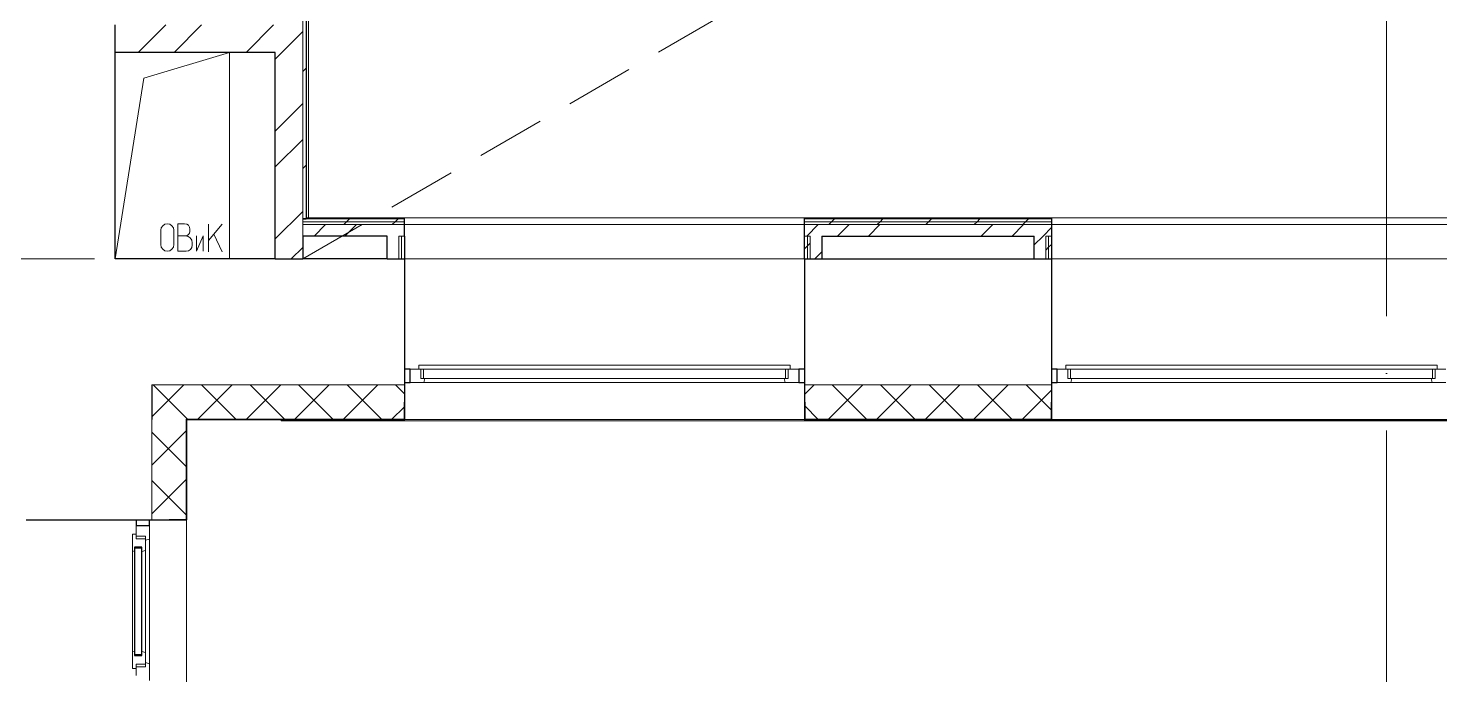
# Model space of a CAD drawing. Header units: millimetres. Extents: x -88595 to 880822, y -1054509 to -148035.
# Drawn here: x 421123 to 427297, y -249069 to -246244 of the extents above; entities that cross this region are included whole.
import ezdxf

# ---------------------------------------------------------------- set-up
doc = ezdxf.new("R2010")
doc.units = ezdxf.units.MM
doc.linetypes.add('ADSK_Линия сетки', pattern=[25, 20, -2.5, 0, -2.5])
doc.linetypes.add('ADSK_Сверху', pattern=[4.5, 3, -1.5])
for name, color, linetype, lineweight in [('_ Окна', 7, 'Continuous', 30), ('Линии', 7, 'Continuous', 9), ('Оборудование', 7, 'Continuous', 18), ('Ограждение', 7, 'Continuous', 9), ('Окна', 7, 'Continuous', 9), ('Оси', 7, 'Continuous', 9), ('Перекрытие', 7, 'Continuous', 18), ('Стены', 7, 'Continuous', 18), ('Стены внутренние', 7, 'Continuous', 18), ('Стены наружные', 7, 'Continuous', 18), ('Стены штриховка', 7, 'Continuous', 9)]:
    doc.layers.add(name, color=color, linetype=linetype, lineweight=lineweight)

# ---------------------------------------------------------------- blocks, each defined once
blk = doc.blocks.new('3 этаж')
at = {"lineweight": 18}
for p, q in [((433583, 679236.2), (433583, 679298.8)), ((433640.4, 679236.2), (433640.4, 679298.8)), ((433687.2, 679327.5), (433657.2, 679327.5)), ((433657.2, 679327.5), (433657.2, 679207.5)), ((433710.5, 679294.2), (433710.5, 679304.2)), ((433851.4, 679325.5), (433791.4, 679254)), ((433791.4, 679205.5), (433791.4, 679325.5)), ((433851.4, 679205.5), (433815.4, 679282.6)), ((433690.5, 679274.2), (433657.2, 679274.2)), ((433720.5, 679234.2), (433720.5, 679244.2)), ((433739.6, 679207.5), (433768.3, 679274.2)), ((433739.6, 679207.5), (433739.6, 679274.2)), ((433768.3, 679207.5), (433768.3, 679274.2)), ((433657.2, 679207.5), (433693.9, 679207.5))]:
    blk.add_line(p, q, dxfattribs=at)
for centre, radius, start, end in [((433611.7, 679298.8), 28.7, 0, 180), ((433687.2, 679304.2), 23.3, 0, 90), ((433690.5, 679294.2), 20, 270, 0), ((433611.7, 679236.2), 28.7, 180, 0), ((433690.5, 679244.2), 30, 0, 90), ((433693.9, 679234.2), 26.7, 270, 0)]:
    blk.add_arc(centre, radius, start, end, dxfattribs=at)
at = {"layer": '_ Окна'}
for p, q in [((434673.9, 678691.9), (434648.9, 678691.9)), ((434673.9, 678633.9), (434673.9, 678691.9)), ((436398.9, 678691.9), (436373.9, 678691.9)), ((436373.9, 678691.9), (436373.9, 678633.9)), ((437503.9, 678691.9), (437478.9, 678691.9)), ((437503.9, 678633.9), (437503.9, 678691.9)), ((434648.9, 678633.9), (434673.9, 678633.9)), ((436373.9, 678633.9), (436398.9, 678633.9)), ((437478.9, 678633.9), (437503.9, 678633.9)), ((433475.9, 678033.9), (433475.9, 678008.9)), ((433475.9, 678008.9), (433533.9, 678008.9)), ((433533.9, 678008.9), (433533.9, 678033.9)), ((433499.9, 677913.9), (433467.9, 677913.9)), ((433467.9, 677913.9), (433467.9, 677910.9)), ((433499.9, 677910.9), (433467.9, 677910.9)), ((433467.9, 677910.9), (433467.9, 677443.9)), ((433467.9, 677910.9), (433499.9, 677910.9)), ((433499.9, 677910.9), (433499.9, 677913.9)), ((433499.9, 677443.9), (433499.9, 677910.9)), ((433467.9, 677443.9), (433499.9, 677443.9)), ((433499.9, 677443.9), (433467.9, 677443.9)), ((433467.9, 677443.9), (433467.9, 677440.9)), ((433467.9, 677440.9), (433499.9, 677440.9)), ((433499.9, 677440.9), (433499.9, 677443.9))]:
    blk.add_line(p, q, dxfattribs=at)
at = {"layer": '_ Окна', "lineweight": 18}
for p, q in [((434711.9, 678691.9), (434673.9, 678691.9)), ((434673.9, 678691.9), (434673.9, 678633.9)), ((434719.9, 678650.9), (434719.9, 678691.9)), ((436327.9, 678691.9), (436327.9, 678650.9)), ((436373.9, 678691.9), (436335.9, 678691.9)), ((436373.9, 678633.9), (436373.9, 678691.9)), ((437541.9, 678691.9), (437503.9, 678691.9)), ((437503.9, 678691.9), (437503.9, 678633.9)), ((437549.9, 678650.9), (437549.9, 678691.9)), ((439157.9, 678691.9), (439157.9, 678650.9)), ((439203.9, 678691.9), (439165.9, 678691.9)), ((434673.9, 678633.9), (434733.3, 678633.9)), ((434731.9, 678650.9), (434719.9, 678650.9)), ((434733.3, 678633.9), (434737.9, 678650.9)), ((436309.9, 678650.9), (436314.5, 678633.9)), ((436314.5, 678633.9), (436373.9, 678633.9)), ((436327.9, 678650.9), (436315.9, 678650.9)), ((437503.9, 678633.9), (437563.3, 678633.9)), ((437561.9, 678650.9), (437549.9, 678650.9)), ((437563.3, 678633.9), (437567.9, 678650.9)), ((439139.9, 678650.9), (439144.5, 678633.9)), ((439144.5, 678633.9), (439203.9, 678633.9)), ((439157.9, 678650.9), (439145.9, 678650.9)), ((433533.9, 678008.9), (433475.9, 678008.9)), ((433475.9, 678008.9), (433475.9, 677970.9)), ((433533.9, 677949.4), (433533.9, 678008.9)), ((433475.9, 677970.9), (433458.9, 677970.9)), ((433458.9, 677970.9), (433458.9, 677914.9)), ((433475.9, 677950.9), (433475.9, 677970.9)), ((433475.9, 677962.9), (433516.9, 677962.9)), ((433516.9, 677950.9), (433475.9, 677950.9)), ((433516.9, 677962.9), (433516.9, 677950.9)), ((433516.9, 677900.4), (433516.9, 677950.9)), ((433516.9, 677944.9), (433533.9, 677949.4)), ((433458.9, 677914.9), (433459.9, 677913.9)), ((433459.9, 677913.9), (433458.9, 677912.9)), ((433458.9, 677912.9), (433458.9, 677898.3)), ((433458.9, 677898.3), (433467.9, 677895.9)), ((433467.9, 677895.9), (433467.9, 677913.9)), ((433467.9, 677913.9), (433499.9, 677913.9)), ((433499.9, 677913.9), (433499.9, 677895.9)), ((433499.9, 677895.9), (433516.9, 677900.4)), ((433467.9, 677458.9), (433458.9, 677456.4)), ((433458.9, 677456.4), (433458.9, 677441.9)), ((433458.9, 677441.9), (433459.9, 677440.9)), ((433459.9, 677440.9), (433458.9, 677439.9)), ((433458.9, 677439.9), (433458.9, 677383.9)), ((433467.9, 677440.9), (433467.9, 677458.9)), ((433499.9, 677440.9), (433467.9, 677440.9)), ((433516.9, 677454.3), (433499.9, 677458.9)), ((433499.9, 677458.9), (433499.9, 677440.9)), ((433516.9, 677403.9), (433516.9, 677454.3)), ((433458.9, 677383.9), (433475.9, 677383.9)), ((433475.9, 677403.9), (433516.9, 677403.9)), ((433475.9, 677383.9), (433475.9, 677403.9)), ((433516.9, 677391.9), (433475.9, 677391.9)), ((433475.9, 677383.9), (433475.9, 677353.9)), ((433533.9, 677405.3), (433516.9, 677409.9)), ((433516.9, 677403.9), (433516.9, 677391.9)), ((433533.9, 677332.4), (433533.9, 677405.3))]:
    blk.add_line(p, q, dxfattribs=at)
at = {"layer": 'Линии', "linetype": 'ADSK_Сверху', "ltscale": 100}
blk.add_line((434203.9, 679173.9), (453848.9, 690573.9), dxfattribs=at)
at = {"layer": 'Линии', "lineweight": 18, "ltscale": 100}
for p, q in [((433883.5, 680076.2), (433508.8, 679963.4)), ((433883.5, 680076.2), (433883.5, 679173.9)), ((433383.9, 679173.9), (433508.8, 679963.4))]:
    blk.add_line(p, q, dxfattribs=at)
at = {"layer": 'Ограждение'}
blk.add_line((434228.9, 679353.7), (434228.9, 681623.9), dxfattribs=at)
at = {"layer": 'Окна'}
for p, q in [((434711.9, 678708.9), (436335.9, 678708.9)), ((434711.9, 678691.9), (434711.9, 678708.9)), ((436335.9, 678691.9), (434711.9, 678691.9)), ((434731.9, 678650.9), (434731.9, 678691.9)), ((436315.9, 678691.9), (436315.9, 678650.9)), ((436335.9, 678708.9), (436335.9, 678691.9)), ((437541.9, 678708.9), (439165.9, 678708.9)), ((437541.9, 678691.9), (437541.9, 678708.9)), ((439165.9, 678691.9), (437541.9, 678691.9)), ((437561.9, 678650.9), (437561.9, 678691.9)), ((439145.9, 678691.9), (439145.9, 678650.9)), ((439165.9, 678708.9), (439165.9, 678691.9)), ((436315.9, 678650.9), (434731.9, 678650.9)), ((434733.3, 678633.9), (436314.5, 678633.9)), ((439145.9, 678650.9), (437561.9, 678650.9)), ((437563.3, 678633.9), (439144.5, 678633.9)), ((433533.9, 677405.3), (433533.9, 677949.4)), ((433458.9, 677914.9), (433458.9, 677912.9)), ((433458.9, 677898.3), (433458.9, 677456.4)), ((433516.9, 677454.3), (433516.9, 677900.4)), ((433458.9, 677441.9), (433458.9, 677439.9))]:
    blk.add_line(p, q, dxfattribs=at)
at = {"layer": 'Оси', "linetype": 'ADSK_Линия сетки', "ltscale": 100}
for p, q in [((438943.9, 695924.5), (438943.9, 631217.7)), ((460793.9, 679173.9), (389071.6, 679173.9))]:
    blk.add_line(p, q, dxfattribs=at)
at = {"layer": 'Перекрытие', "color": 49, "true_color": 0x464646}
blk.add_line((433883.5, 680076.2), (433883.5, 679173.9), dxfattribs=at)
at = {"layer": 'Стены'}
blk.add_line((436398.9, 679173.9), (434648.9, 679173.9), dxfattribs=at)
at = {"layer": 'Стены внутренние', "lineweight": 30}
for p, q in [((433383.9, 679173.9), (433383.9, 680076.2)), ((434083.9, 679173.9), (433383.9, 679173.9)), ((434573.9, 679173.9), (434203.9, 679173.9)), ((434648.9, 679173.9), (434648.9, 678623.9)), ((436398.9, 679173.9), (436398.9, 678623.9)), ((436473.9, 679173.9), (437403.9, 679173.9)), ((437478.9, 679173.9), (437478.9, 678623.9)), ((433543.9, 678623.9), (433543.9, 678623.9)), ((433543.9, 678623.9), (433543.9, 678471.9)), ((434648.9, 678623.9), (434648.9, 678471.9)), ((436398.9, 678623.9), (436398.9, 678471.9)), ((437478.9, 678623.9), (437478.9, 678471.9)), ((433695.9, 678471.9), (434648.9, 678471.9)), ((433695.9, 678471.9), (433695.9, 678033.9)), ((436398.9, 678471.9), (437478.9, 678471.9)), ((432993.9, 678033.9), (433695.9, 678033.9))]:
    blk.add_line(p, q, dxfattribs=at)
at = {"layer": 'Стены внутренние'}
for p, q in [((434648.9, 679173.9), (434648.9, 679173.9)), ((437478.9, 679173.9), (439228.9, 679173.9)), ((433543.9, 678623.9), (434648.9, 678623.9)), ((434648.9, 678623.9), (433543.9, 678623.9)), ((436398.9, 678623.9), (437478.9, 678623.9)), ((437478.9, 678623.9), (436398.9, 678623.9)), ((433543.9, 678033.9), (433543.9, 678471.9)), ((436398.9, 678471.9), (434648.9, 678471.9)), ((439228.9, 678471.9), (437478.9, 678471.9)), ((433695.9, 678033.9), (433695.9, 676703.9))]:
    blk.add_line(p, q, dxfattribs=at)
at = {"layer": 'Стены внутренние', "linetype": 'Continuous', "lineweight": 9}
for p, q in [((433543.9, 678484.2), (433683.5, 678623.9)), ((433699.4, 678473.9), (433549.4, 678623.9)), ((433745.7, 678473.9), (433895.7, 678623.9)), ((433911.5, 678473.9), (433761.5, 678623.9)), ((433957.8, 678473.9), (434107.8, 678623.9)), ((434123.6, 678473.9), (433973.6, 678623.9)), ((434169.9, 678473.9), (434319.9, 678623.9)), ((434335.8, 678473.9), (434185.8, 678623.9)), ((434382.1, 678473.9), (434532.1, 678623.9)), ((434547.9, 678473.9), (434397.9, 678623.9)), ((434648.9, 678585), (434610, 678623.9)), ((436398.9, 678581.5), (436441.3, 678623.9)), ((436503.4, 678473.9), (436653.4, 678623.9)), ((436669.2, 678473.9), (436519.2, 678623.9)), ((436715.5, 678473.9), (436865.5, 678623.9)), ((436881.3, 678473.9), (436731.3, 678623.9)), ((436927.7, 678473.9), (437077.7, 678623.9)), ((437093.5, 678473.9), (436943.5, 678623.9)), ((437139.8, 678473.9), (437289.8, 678623.9)), ((437305.6, 678473.9), (437155.6, 678623.9)), ((437351.9, 678473.9), (437478.9, 678600.8)), ((437476.9, 678514.7), (437367.7, 678623.9)), ((434363.7, 678473.9), (434362.5, 678471.9)), ((434572.9, 678471.9), (434571.7, 678473.9)), ((434594.2, 678473.9), (434646.9, 678526.6)), ((436457.1, 678473.9), (436400.9, 678530)), ((437036.5, 678471.9), (437035.4, 678473.9)), ((437179.3, 678473.9), (437178.4, 678472.3)), ((433543.9, 678272.1), (433693.9, 678422.1)), ((433693.9, 678267.2), (433543.9, 678417.2)), ((433543.9, 678060), (433693.9, 678210)), ((433693.9, 678055.1), (433543.9, 678205.1))]:
    blk.add_line(p, q, dxfattribs=at)
at = {"layer": 'Стены наружные', "lineweight": 30}
for p, q in [((434218.9, 681613.9), (434218.9, 679353.9)), ((433383.9, 680076.2), (433383.9, 680196.2)), ((434083.9, 680076.2), (433383.9, 680076.2)), ((434083.9, 679173.9), (434083.9, 680076.2)), ((434218.9, 679348.9), (434203.9, 679348.9)), ((434203.9, 679348.9), (434218.9, 679348.9)), ((434218.9, 679353.9), (434648.9, 679353.9)), ((434648.9, 679273.9), (434648.9, 679353.9)), ((436398.9, 679353.9), (437478.9, 679353.9)), ((436398.9, 679273.9), (436398.9, 679353.9)), ((437478.9, 679353.9), (437478.9, 679173.9)), ((434573.9, 679273.9), (434203.9, 679273.9)), ((434203.9, 679273.9), (434203.9, 679173.9)), ((434573.9, 679173.9), (434573.9, 679273.9)), ((434648.9, 679273.9), (434648.9, 679173.9)), ((436398.9, 679173.9), (436398.9, 679273.9)), ((436473.9, 679273.9), (437403.9, 679273.9)), ((436473.9, 679273.9), (436473.9, 679173.9)), ((437403.9, 679173.9), (437403.9, 679273.9)), ((434083.9, 679173.9), (434203.9, 679173.9)), ((434573.9, 679173.9), (434648.9, 679173.9)), ((436398.9, 679173.9), (436473.9, 679173.9)), ((437403.9, 679173.9), (437478.9, 679173.9))]:
    blk.add_line(p, q, dxfattribs=at)
at = {"layer": 'Стены наружные', "linetype": 'Continuous', "lineweight": 9}
for p, q in [((433484.4, 680076.2), (433604.4, 680196.2)), ((433641.6, 680076.2), (433761.6, 680196.2)), ((433955.9, 680076.2), (434075.9, 680196.2)), ((434083.9, 680047), (434203.9, 680167)), ((434203.9, 679992.7), (434218.9, 680007.7)), ((434083.9, 679732.7), (434203.9, 679852.7)), ((434083.9, 679575.6), (434203.9, 679695.6)), ((434203.9, 679568.5), (434218.9, 679583.5)), ((434083.9, 679261.3), (434203.9, 679381.3)), ((434396, 679336.4), (434408.5, 679348.9)), ((434408.5, 679348.9), (434413.5, 679353.9)), ((434608.2, 679336.4), (434620.7, 679348.9)), ((436517.4, 679336.4), (436529.9, 679348.9)), ((436529.9, 679348.9), (436534.9, 679353.9)), ((436729.5, 679336.4), (436742, 679348.9)), ((436941.6, 679336.4), (436954.1, 679348.9)), ((436954.1, 679348.9), (436959.1, 679353.9)), ((437153.8, 679336.4), (437166.3, 679348.9)), ((437365.9, 679336.4), (437378.4, 679348.9)), ((437378.4, 679348.9), (437383.4, 679353.9)), ((434253.6, 679273.9), (434303.6, 679323.9)), ((434383.5, 679323.9), (434396, 679336.4)), ((434388.6, 679273.9), (434438.6, 679323.9)), ((434595.7, 679323.9), (434608.2, 679336.4)), ((436408.7, 679273.9), (436458.7, 679323.9)), ((436504.9, 679323.9), (436517.4, 679336.4)), ((436543.6, 679273.9), (436593.6, 679323.9)), ((436678.5, 679273.9), (436728.5, 679323.9)), ((436717, 679323.9), (436729.5, 679336.4)), ((436929.1, 679323.9), (436941.6, 679336.4)), ((437141.3, 679323.9), (437153.8, 679336.4)), ((437172, 679273.9), (437222, 679323.9)), ((437306.9, 679273.9), (437356.9, 679323.9)), ((437353.4, 679323.9), (437365.9, 679336.4)), ((437441.9, 679273.9), (437478.9, 679310.9)), ((434153.6, 679173.9), (434203.9, 679224.1)), ((436398.9, 679217.9), (436411.4, 679230.4)), ((436411.4, 679230.4), (436423.9, 679242.9)), ((437403.9, 679235.9), (437441.9, 679273.9)), ((437453.9, 679212.2), (437466.4, 679224.7)), ((437466.4, 679224.7), (437478.9, 679237.2)), ((436443.6, 679173.9), (436473.9, 679204.2))]:
    blk.add_line(p, q, dxfattribs=at)
at = {"layer": 'Стены наружные'}
for p, q in [((434648.9, 679353.9), (436398.9, 679353.9)), ((437478.9, 679353.9), (439228.9, 679353.9)), ((434648.9, 679323.9), (436398.9, 679323.9)), ((437478.9, 679323.9), (439228.9, 679323.9)), ((434108.9, 678466.9), (434108.9, 678471.9)), ((436938.9, 678466.9), (434108.9, 678466.9)), ((434648.9, 678471.9), (434648.9, 678466.9)), ((436398.9, 678466.9), (436398.9, 678471.9)), ((436938.9, 678465.9), (436938.9, 678471.9)), ((436938.9, 678470.9), (439763.9, 678470.9)), ((439763.9, 678465.9), (436938.9, 678465.9))]:
    blk.add_line(p, q, dxfattribs=at)
at = {"layer": 'Стены штриховка'}
for p, q in [((434203.9, 679273.9), (434203.9, 681598.9)), ((434218.9, 679348.9), (434648.9, 679348.9)), ((434648.9, 679348.9), (434218.9, 679348.9)), ((436398.9, 679348.9), (437478.9, 679348.9)), ((437478.9, 679348.9), (436398.9, 679348.9)), ((434648.9, 679336.4), (434203.9, 679336.4)), ((434648.9, 679323.9), (434203.9, 679323.9)), ((437478.9, 679336.4), (436398.9, 679336.4)), ((437478.9, 679323.9), (436398.9, 679323.9)), ((434623.9, 679173.9), (434623.9, 679273.9)), ((434623.9, 679273.9), (434648.9, 679273.9)), ((434636.4, 679173.9), (434636.4, 679273.9)), ((436398.9, 679273.9), (436423.9, 679273.9)), ((436411.4, 679173.9), (436411.4, 679273.9)), ((436423.9, 679173.9), (436423.9, 679273.9)), ((437453.9, 679173.9), (437453.9, 679273.9)), ((437453.9, 679273.9), (437478.9, 679273.9)), ((437466.4, 679173.9), (437466.4, 679273.9)), ((434648.9, 678547.9), (434646.9, 678547.9)), ((434646.9, 678547.9), (434646.9, 678473.9)), ((436400.9, 678547.9), (436398.9, 678547.9)), ((436400.9, 678473.9), (436400.9, 678547.9)), ((437476.9, 678547.9), (437476.9, 678473.9)), ((437478.9, 678547.9), (437476.9, 678547.9)), ((434646.9, 678473.9), (433693.9, 678473.9)), ((433693.9, 678473.9), (433693.9, 678035.9)), ((437476.9, 678473.9), (436400.9, 678473.9)), ((433695.9, 678471.9), (433693.9, 678471.9)), ((433693.9, 678035.9), (433619.9, 678035.9)), ((433619.9, 678035.9), (433619.9, 678033.9))]:
    blk.add_line(p, q, dxfattribs=at)

msp = doc.modelspace()

# ---------------------------------------------------------------- block references
at = {"layer": 'Оборудование', "color": 5, "true_color": 0x0000ff}
msp.add_blockref('3 этаж', (-11880.6, -926425.8), dxfattribs=at)

doc.saveas('drawing.dxf')
